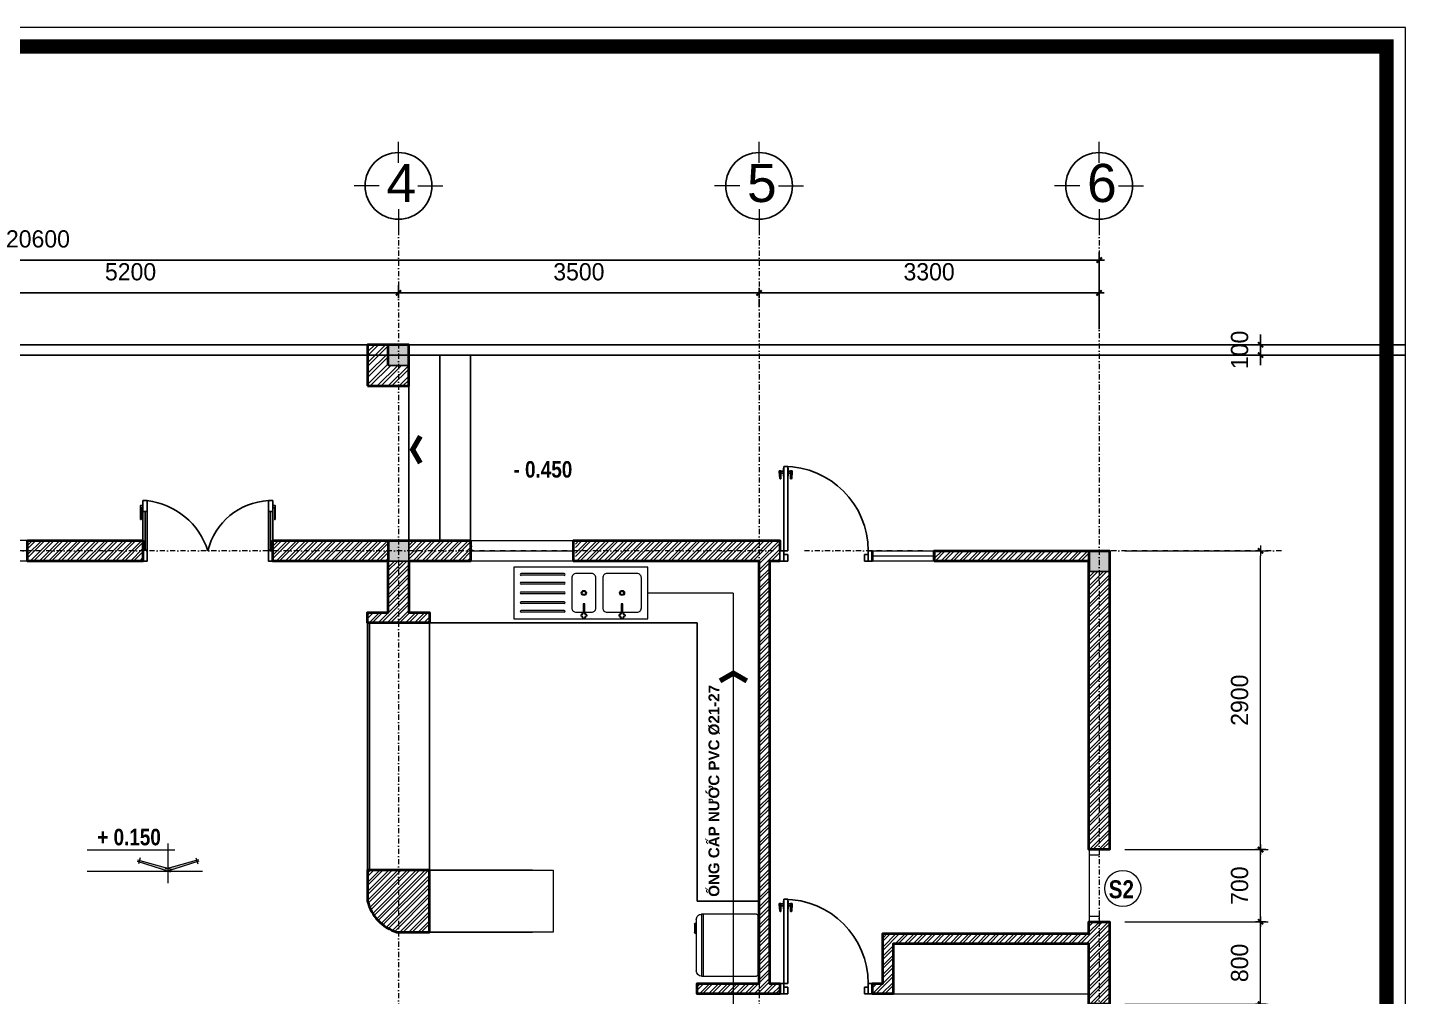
# Model space of a CAD drawing. Header units: millimetres. Extents: x 615730 to 2792744, y 139412 to 597571.
# Drawn here: x 701546 to 714919, y 271763 to 281166 of the extents above; entities that cross this region are included whole.
import ezdxf
from ezdxf.enums import TextEntityAlignment as Align

# ---------------------------------------------------------------- set-up
doc = ezdxf.new("R2010")
doc.units = ezdxf.units.MM
doc.header["$MEASUREMENT"] = 0
doc.header["$PDMODE"] = 34
for name, pattern in [('DASHDOT', [1, 0.5, -0.25, 0, -0.25]), ('DASHED2', [0.375, 0.25, -0.125]), ('HIDDEN2', [0.1875, 0.125, -0.0625])]:
    doc.linetypes.add(name, pattern=pattern)
doc.layers.get('0').update_dxf_attribs({"lineweight": 5})
for name, color, linetype, lineweight in [('0.1(9)', 9, 'Continuous', 13), ('AN_0.20', 2, 'Continuous', 20), ('AN_CUA', 51, 'Continuous', 15), ('Block', 46, 'Continuous', 9), ('CAT', 11, 'Continuous', 40), ('HATCH', 42, 'Continuous', 5), ('net dut', 6, 'DASHDOT', 40), ('NETNGOAITUONG', 1, 'Continuous', 40), ('NTHAY1', 61, 'Continuous', 25), ('thay', 7, 'Continuous', 15), ('TIM TRUC', 149, 'DASHDOT', 9), ('VATDUNG', 33, 'Continuous', 13), ('VLIEU', 250, 'Continuous', 9)]:
    doc.layers.add(name, color=color, linetype=linetype, lineweight=lineweight)
for name, color, linetype in [('AN_TEXT', 254, 'Continuous'), ('CUA', 132, 'Continuous'), ('DOORS', 1, 'Continuous'), ('H', 252, 'Continuous'), ('NET MANH', 252, 'Continuous'), ('netthay', 3, 'Continuous'), ('SWING', 7, 'Continuous'), ('TEXT', 2, 'Continuous'), ('VL', 155, 'Continuous')]:
    doc.layers.add(name, color=color, linetype=linetype)
doc.styles.add('DDCo-B-Helve-condense', font='')
doc.styles.add('H280', font='', dxfattribs={"height": 200})
doc.styles.add('KT OZON', font='', dxfattribs={"height": 200})
doc.styles.get("Standard").update_dxf_attribs({"font": ''})
doc.styles.add('VNI-AVO', font='vni-roms.shx')
doc.styles.get('DDCo-B-Helve-condense').set_extended_font_data('VNI-Helve-Condense', bold=True)
doc.styles.get('H280').set_extended_font_data('VNI-Avo')
doc.styles.get('KT OZON').set_extended_font_data('VNI-Helve')
doc.styles.get('Standard').set_extended_font_data('VNI-Avo')
doc.dimstyles.new('1-50b', dxfattribs={"dimtxt": 167, "dimasz": 50, "dimexe": 75, "dimexo": 150, "dimgap": 120, "dimtad": 1, "dimdec": 0, "dimzin": 12, "dimtxsty": 'VNI-AVO', "dimblk": ']', "dimcen": 0, "dimdle": 50, "dimclrd": 252, "dimclre": 252, "dimclrt": 2, "dimadec": 0, "dimazin": 0, "dimtfac": 1, "dimtdec": 0, "dimtix": 1, "dimtmove": 2, "dimatfit": 0, "dimldrblk": 'OPEN90', "dimfxl": 1, "dimlwd": -1, "dimlwe": -1, "dimarcsym": 0})
pattern_1 = [(45, (27371.52, -23123.69), (-44.194174, 44.194174), []), (45, (27371.52, -23092.44), (-44.194174, 44.194174), [])]

# ---------------------------------------------------------------- blocks, each defined once
blk = doc.blocks.new('CAO DO')
h = blk.add_hatch(color=256)
h.paths.add_polyline_path([(-240238, 272731), (-240242, 272718), (-239988, 272635), (-239988, 272661)])
h.paths.add_polyline_path([(-239733, 272718), (-239737, 272731), (-239988, 272661), (-239988, 272635)])
for p, q in [((-240046, 272819), (-239278, 272819)), ((-239988, 272531), (-239988, 272878)), ((-240258, 272723), (-239966, 272628)), ((-240255, 272736), (-239962, 272654)), ((-240232, 272753), (-240247, 272701)), ((-239720, 272736), (-240013, 272654)), ((-239717, 272723), (-240009, 272628)), ((-239743, 272753), (-239728, 272701)), ((-240288, 272631), (-239278, 272631)), ((-239988, 272604), (-239988, 272668))]:
    blk.add_line(p, q)
blk = doc.blocks.new('08PDRR02')
at = {"color": 0, "linetype": 'ByBlock'}
for p, q in [((1, 0), (0, 0)), ((0, 0), (0, -1)), ((1, -1), (1, 0)), ((0, -1), (1, -1))]:
    blk.add_line(p, q, dxfattribs=at)
blk = doc.blocks.new('08PDNB02')
at = {"color": 0, "linetype": 'ByBlock'}
for p, q in [((0, -1.62), (0, 1.62)), ((0, 1.62), (0.25, 1.62)), ((0.25, -1.62), (0.25, 1.62)), ((0.25, 0.38), (1.25, 0.38)), ((1.25, -0.55), (1.25, 2.75)), ((1.25, 2.75), (1.54, 2.75)), ((1.54, 2.75), (1.69, 2.59)), ((1.69, 2.59), (1.95, -0.13)), ((0.25, -1.62), (0, -1.62)), ((1.25, -0.38), (0.25, -0.38)), ((1.95, -0.55), (1.25, -0.55)), ((1.95, -0.13), (1.95, -0.55))]:
    blk.add_line(p, q, dxfattribs=at)
blk = doc.blocks.new('*U45')
at = {"layer": 'DOORS', "color": 0, "linetype": 'Continuous', "ltscale": 200}
for p, q in [((0, 15), (0, 55)), ((900, 15), (900, 55)), ((0, -25), (0, -55)), ((900, -25), (900, -55))]:
    blk.add_line(p, q, dxfattribs=at)
at = {"layer": 'SWING', "color": 1, "linetype": 'Continuous', "ltscale": 200}
blk.add_arc((0, 55), 900, 0, 90, dxfattribs=at)
at = {"layer": 'DOORS', "color": 8, "linetype": 'Continuous', "ltscale": 200, "xscale": 25.4, "yscale": 25.4, "zscale": 25.4, "rotation": 180}
blk.add_blockref('08PDNB02', (0, 895), dxfattribs=at)
at = {"layer": 'DOORS', "color": 0, "linetype": 'Continuous', "ltscale": 200, "xscale": 900, "yscale": 39.99999999999999, "rotation": 90}
blk.add_blockref('08PDRR02', (0, 55), dxfattribs=at)
at = {"layer": 'DOORS', "color": 8, "linetype": 'Continuous', "ltscale": 200, "xscale": 25.4, "yscale": -25.4, "zscale": 25.4}
blk.add_blockref('08PDNB02', (40, 895), dxfattribs=at)
at = {"layer": 'DOORS', "color": 0, "linetype": 'Continuous', "ltscale": 200, "xscale": 45, "yscale": 110}
for p in [(-45, 55), (900, 55)]:
    blk.add_blockref('08PDRR02', p, dxfattribs=at)
at = {"layer": 'DOORS', "color": 1, "linetype": 'Continuous', "ltscale": 200, "xscale": 39.99999999999999, "yscale": 69.99999999999999}
for p in [(0, 15), (860, 15)]:
    blk.add_blockref('08PDRR02', p, dxfattribs=at)
blk = doc.blocks.new('TRUC 1')
at = {"ltscale": 50}
blk.add_circle((0, -9525), 8572, dxfattribs=at)
at = {"layer": '0.1(9)', "ltscale": 50}
for p, q in [((0, -3572), (0, 1782)), ((-4942, -9525), (-11427, -9525)), ((4942, -9525), (11427, -9525)), ((0, -15478), (0, -20832))]:
    blk.add_line(p, q, dxfattribs=at)
at = {"layer": 'TEXT', "ltscale": 50, "style": 'H280'}
blk.add_attdef('1', text='', height=10478, dxfattribs=at).set_placement((-214, -4892), align=Align.CENTER)
blk = doc.blocks.new(']')
for p, q in [((1, 0), (-1, 0)), ((0, 1), (0, -1))]:
    blk.add_line(p, q)
at = {"color": 9, "const_width": 0.4}
blk.add_lwpolyline([(-0.51, -0.51), (0.51, 0.51)], dxfattribs=at)
blk = doc.blocks.new('*D1436')
at = {"layer": 'DEFPOINTS', "color": 0, "ltscale": 10, "transparency": 16777216}
for p in [(699946, 278591), (705147, 278591), (705147, 278442)]:
    blk.add_point(p, dxfattribs=at)
at = {"layer": 'VL', "color": 252, "ltscale": 10, "transparency": 16777216}
for p, q in [((699946, 278741), (699946, 278666)), ((699996, 278591), (705097, 278591)), ((705147, 278592), (705147, 278666))]:
    blk.add_line(p, q, dxfattribs=at)
at = {"layer": 'VL', "color": 252, "ltscale": 10, "transparency": 16777216, "xscale": 50, "yscale": 50, "zscale": 50, "rotation": 180}
blk.add_blockref(']', (699946, 278591), dxfattribs=at)
at = {"layer": 'VL', "color": 252, "ltscale": 10, "transparency": 16777216, "xscale": 50, "yscale": 50, "zscale": 50}
blk.add_blockref(']', (705147, 278591), dxfattribs=at)
at = {"layer": 'VL', "color": 2, "ltscale": 10, "transparency": 16777216, "insert": (702546, 278795), "char_height": 167, "attachment_point": 5, "style": 'VNI-AVO'}
blk.add_mtext('5200', dxfattribs=at)
blk = doc.blocks.new('_Open90')
at = {"color": 0, "linetype": 'ByBlock', "lineweight": -2}
for p, q in [((0, 0), (-1, 0)), ((-0.5, 0.5), (0, 0)), ((0, 0), (-0.5, -0.5))]:
    blk.add_line(p, q, dxfattribs=at)
blk = doc.blocks.new('*D1437')
at = {"layer": 'DEFPOINTS', "color": 0, "ltscale": 10, "transparency": 16777216}
for p in [(708646, 278604), (708646, 278591), (705147, 278442)]:
    blk.add_point(p, dxfattribs=at)
at = {"layer": 'VL', "color": 252, "ltscale": 10, "transparency": 16777216}
for p, q in [((705147, 278592), (705147, 278666)), ((705197, 278591), (708596, 278591)), ((708646, 278454), (708646, 278516))]:
    blk.add_line(p, q, dxfattribs=at)
at = {"layer": 'VL', "color": 252, "ltscale": 10, "transparency": 16777216, "xscale": 50, "yscale": 50, "zscale": 50, "rotation": 180}
blk.add_blockref(']', (705147, 278591), dxfattribs=at)
at = {"layer": 'VL', "color": 252, "ltscale": 10, "transparency": 16777216, "xscale": 50, "yscale": 50, "zscale": 50}
blk.add_blockref(']', (708646, 278591), dxfattribs=at)
at = {"layer": 'VL', "color": 2, "ltscale": 10, "transparency": 16777216, "insert": (706897, 278795), "char_height": 167, "attachment_point": 5, "style": 'VNI-AVO'}
blk.add_mtext('3500', dxfattribs=at)
blk = doc.blocks.new('*D1438')
at = {"layer": 'DEFPOINTS', "color": 0, "ltscale": 10, "transparency": 16777216}
for p in [(708646, 278604), (711946, 278591), (711946, 278442)]:
    blk.add_point(p, dxfattribs=at)
at = {"layer": 'VL', "color": 252, "ltscale": 10, "transparency": 16777216}
for p, q in [((708696, 278591), (711896, 278591)), ((711946, 278592), (711946, 278666)), ((708646, 278454), (708646, 278516))]:
    blk.add_line(p, q, dxfattribs=at)
at = {"layer": 'VL', "color": 252, "ltscale": 10, "transparency": 16777216, "xscale": 50, "yscale": 50, "zscale": 50, "rotation": 180}
blk.add_blockref(']', (708646, 278591), dxfattribs=at)
at = {"layer": 'VL', "color": 252, "ltscale": 10, "transparency": 16777216, "xscale": 50, "yscale": 50, "zscale": 50}
blk.add_blockref(']', (711946, 278591), dxfattribs=at)
at = {"layer": 'VL', "color": 2, "ltscale": 10, "transparency": 16777216, "insert": (710296, 278795), "char_height": 167, "attachment_point": 5, "style": 'VNI-AVO'}
blk.add_mtext('3300', dxfattribs=at)
blk = doc.blocks.new('*D1440')
at = {"layer": 'DEFPOINTS', "color": 0, "ltscale": 10, "transparency": 16777216}
for p in [(711947, 278910), (691347, 278088), (711947, 278088)]:
    blk.add_point(p, dxfattribs=at)
at = {"layer": 'VL', "color": 252, "ltscale": 10, "transparency": 16777216}
for p, q in [((691347, 278238), (691347, 278985)), ((711947, 278238), (711947, 278985)), ((691397, 278910), (711897, 278910))]:
    blk.add_line(p, q, dxfattribs=at)
at = {"layer": 'VL', "color": 252, "ltscale": 10, "transparency": 16777216, "xscale": 50, "yscale": 50, "zscale": 50, "rotation": 180}
blk.add_blockref(']', (691347, 278910), dxfattribs=at)
at = {"layer": 'VL', "color": 252, "ltscale": 10, "transparency": 16777216, "xscale": 50, "yscale": 50, "zscale": 50}
blk.add_blockref(']', (711947, 278910), dxfattribs=at)
at = {"layer": 'VL', "color": 2, "ltscale": 10, "transparency": 16777216, "insert": (701647, 279114), "char_height": 167, "attachment_point": 5, "style": 'VNI-AVO'}
blk.add_mtext('20600', dxfattribs=at)
blk = doc.blocks.new('*D1446')
at = {"layer": 'DEFPOINTS', "color": 0, "ltscale": 10, "transparency": 16777216}
for p in [(712970, 278088), (713513, 278088), (712970, 277988)]:
    blk.add_point(p, dxfattribs=at)
at = {"layer": 'VL', "color": 252, "ltscale": 10, "transparency": 16777216}
for p, q in [((713513, 278138), (713513, 278188)), ((713120, 278088), (713588, 278088)), ((713513, 277988), (713513, 278088)), ((713120, 277988), (713588, 277988)), ((713513, 277938), (713513, 277888))]:
    blk.add_line(p, q, dxfattribs=at)
at = {"layer": 'VL', "color": 252, "ltscale": 10, "transparency": 16777216, "xscale": 50, "yscale": 50, "zscale": 50}
for p, rotation in [((713513, 278088), 270), ((713513, 277988), 90)]:
    blk.add_blockref(']', p, dxfattribs=dict(at, rotation=rotation))
at = {"layer": 'VL', "color": 2, "ltscale": 10, "transparency": 16777216, "insert": (713310, 278038), "char_height": 167, "attachment_point": 5, "rotation": 90, "style": 'VNI-AVO'}
blk.add_mtext('100', dxfattribs=at)
blk = doc.blocks.new('TULANH')
at = {"layer": 'Block', "extrusion": (0, 0, -1)}
for p, q in [((235, 0), (-235, 0)), ((-235, -15), (-235, 0)), ((235, -15), (235, 0)), ((-300, -550), (300, -550)), ((-300, -565), (300, -565)), ((-214, -620), (-214, -622)), ((-115, -620), (-214, -620)), ((-204, -632), (-125, -632)), ((-115, -622), (-115, -620))]:
    blk.add_line(p, q, dxfattribs=at)
at = {"layer": 'Block', "color": 1, "extrusion": (0, 0, -1)}
for p, q in [((-300, -30), (-300, -565)), ((285, -15), (-285, -15)), ((300, -565), (300, -30)), ((-250, -615), (250, -615))]:
    blk.add_line(p, q, dxfattribs=at)
for centre, radius, start, end in [((285, -30), 15, 0, 90), ((-285, -30), 15, 90, 180), ((250, -565), 50, 270, 0), ((-250, -565), 50, 180, 270)]:
    blk.add_arc(centre, radius, start, end, dxfattribs=at)
at = {"layer": 'Block', "extrusion": (0, 0, -1)}
for centre, start, end in [((204, -622), 270, 0), ((125, -622), 180, 270)]:
    blk.add_arc(centre, 10, start, end, dxfattribs=at)
blk = doc.blocks.new('*D1421')
at = {"layer": 'DEFPOINTS', "color": 0, "ltscale": 10, "transparency": 16777216}
for p in [(712046, 272488), (713513, 272488), (712046, 271688)]:
    blk.add_point(p, dxfattribs=at)
at = {"layer": 'VLIEU', "color": 252, "ltscale": 10, "transparency": 16777216}
for p, q in [((712196, 272488), (713588, 272488)), ((713513, 271738), (713513, 272438)), ((712196, 271688), (713588, 271688))]:
    blk.add_line(p, q, dxfattribs=at)
at = {"layer": 'VLIEU', "color": 252, "ltscale": 10, "transparency": 16777216, "xscale": 50, "yscale": 50, "zscale": 50}
for p, rotation in [((713513, 272488), 90), ((713513, 271688), 270)]:
    blk.add_blockref(']', p, dxfattribs=dict(at, rotation=rotation))
at = {"layer": 'VLIEU', "color": 2, "ltscale": 10, "transparency": 16777216, "insert": (713310, 272088), "char_height": 167, "attachment_point": 5, "rotation": 90, "style": 'VNI-AVO'}
blk.add_mtext('800', dxfattribs=at)
blk = doc.blocks.new('*D1422')
at = {"layer": 'DEFPOINTS', "color": 0, "ltscale": 10, "transparency": 16777216}
for p in [(712046, 273188), (713513, 273188), (712046, 272488)]:
    blk.add_point(p, dxfattribs=at)
at = {"layer": 'VLIEU', "color": 252, "ltscale": 10, "transparency": 16777216}
for p, q in [((712196, 273188), (713588, 273188)), ((713513, 272538), (713513, 273138)), ((712196, 272488), (713588, 272488))]:
    blk.add_line(p, q, dxfattribs=at)
at = {"layer": 'VLIEU', "color": 252, "ltscale": 10, "transparency": 16777216, "xscale": 50, "yscale": 50, "zscale": 50}
for p, rotation in [((713513, 273188), 90), ((713513, 272488), 270)]:
    blk.add_blockref(']', p, dxfattribs=dict(at, rotation=rotation))
at = {"layer": 'VLIEU', "color": 2, "ltscale": 10, "transparency": 16777216, "insert": (713310, 272838), "char_height": 167, "attachment_point": 5, "rotation": 90, "style": 'VNI-AVO'}
blk.add_mtext('700', dxfattribs=at)
blk = doc.blocks.new('*D1423')
at = {"layer": 'DEFPOINTS', "color": 0, "ltscale": 10, "transparency": 16777216}
for p in [(712046, 276088), (713513, 276088), (712046, 273188)]:
    blk.add_point(p, dxfattribs=at)
at = {"layer": 'VLIEU', "color": 252, "ltscale": 10, "transparency": 16777216}
for p, q in [((712196, 276088), (713588, 276088)), ((713513, 273238), (713513, 276038)), ((712196, 273188), (713588, 273188))]:
    blk.add_line(p, q, dxfattribs=at)
at = {"layer": 'VLIEU', "color": 252, "ltscale": 10, "transparency": 16777216, "xscale": 50, "yscale": 50, "zscale": 50}
for p, rotation in [((713513, 276088), 90), ((713513, 273188), 270)]:
    blk.add_blockref(']', p, dxfattribs=dict(at, rotation=rotation))
at = {"layer": 'VLIEU', "color": 2, "ltscale": 10, "transparency": 16777216, "insert": (713310, 274638), "char_height": 167, "attachment_point": 5, "rotation": 90, "style": 'VNI-AVO'}
blk.add_mtext('2900', dxfattribs=at)
blk = doc.blocks.new('RC1')
at = {"layer": 'VATDUNG'}
for p, q in [((220, -25), (227, -25)), ((220, -38), (220, -25)), ((220, -38), (227, -38)), ((244, -9), (244, -2)), ((256, -2), (244, -2)), ((244, -62), (244, -55)), ((256, -62), (244, -62)), ((256, -9), (256, -2)), ((256, -62), (256, -55)), ((273, -25), (280, -25)), ((273, -38), (280, -38)), ((280, -38), (280, -25)), ((591, -38), (591, -25)), ((591, -25), (598, -25)), ((591, -38), (598, -38)), ((627, -2), (614, -2)), ((614, -9), (614, -2)), ((614, -62), (614, -55)), ((627, -62), (614, -62)), ((627, -9), (627, -2)), ((627, -62), (627, -55)), ((644, -25), (651, -25)), ((644, -38), (651, -38)), ((651, -38), (651, -25)), ((812, -62), (1229, -62)), ((812, -79), (1229, -79)), ((812, -148), (1229, -148)), ((812, -165), (1229, -165)), ((812, -242), (1229, -242)), ((812, -258), (1229, -258)), ((812, -335), (1229, -335)), ((812, -352), (1229, -352)), ((812, -421), (1229, -421)), ((812, -438), (1229, -438))]:
    blk.add_line(p, q, dxfattribs=at)
for points in [[(1300, -500), (1300, 0), (0, 0), (0, -500)], [(258, -144), (258, -136), (242, -136), (242, -144)], [(629, -144), (629, -136), (612, -136), (612, -144)]]:
    blk.add_lwpolyline(points, close=True, dxfattribs=at)
for points in [[(242, -62), (104, -62, 0.414214), (63, -104), (63, -396, 0.414214), (104, -438), (396, -438, 0.414214), (438, -396)], [(244, -11), (238, -11, 0.414214), (229, -19), (229, -25, 0.414214)], [(229, -38), (229, -44, 0.414214), (238, -53), (244, -53, 0.414214)], [(271, -25), (271, -19, 0.414214), (262, -11), (256, -11, 0.414214)], [(256, -53), (262, -53, 0.414214), (271, -44)], [(438, -396), (438, -104, 0.414214), (396, -62), (258, -62, 0.414214)], [(271, -44), (271, -38, 0.414214)], [(612, -62), (546, -62, 0.414214), (504, -104), (504, -396, 0.414214), (546, -438), (695, -438, 0.414214), (737, -396)], [(614, -11), (608, -11, 0.414214), (600, -19), (600, -25, 32.846782)], [(600, -38), (600, -44, 0.414214), (608, -53), (614, -53, 26.858874)], [(641, -25), (641, -19, 0.414214), (633, -11), (627, -11, 36.470844)], [(627, -53), (633, -53, 0.414214), (641, -44)], [(737, -396), (737, -104, 0.414214), (695, -62), (629, -62, 0.019522)], [(641, -44), (641, -38, 0.414009)]]:
    blk.add_lwpolyline(points, format="xyb", dxfattribs=at)
for points in [[(244, -53), (242, -53), (242, -136), (258, -136)], [(258, -136), (258, -53), (256, -53)], [(614, -53), (612, -53), (612, -136), (629, -136)], [(629, -136), (629, -53), (627, -53)]]:
    blk.add_lwpolyline(points, dxfattribs=at)
for centre, radius in [((250, -250), 25), ((250, -250), 16.7), ((621, -250), 25), ((621, -250), 16.7)]:
    blk.add_circle(centre, radius, dxfattribs=at)
for centre, radius, start, end in [((227, -9), 16.7, 270, 0), ((227, -55), 16.7, 0, 90), ((273, -9), 16.7, 180, 270), ((273, -55), 16.7, 90, 180), ((598, -9), 16.7, 270, 0), ((598, -55), 16.7, 0, 90), ((644, -9), 16.7, 180, 270), ((644, -55), 16.7, 90, 180), ((812, -71), 8.33, 90, 270), ((1229, -71), 8.33, 270, 90), ((812, -156), 8.33, 90, 270), ((812, -250), 8.33, 90, 270), ((1229, -156), 8.33, 270, 90), ((1229, -250), 8.33, 270, 90), ((812, -344), 8.33, 90, 270), ((1229, -344), 8.33, 270, 90), ((812, -429), 8.33, 90, 270), ((1229, -429), 8.33, 270, 90)]:
    blk.add_arc(centre, radius, start, end, dxfattribs=at)

msp = doc.modelspace()

# ---------------------------------------------------------------- hatches: boundary and pattern name
at = {"layer": 'VLIEU', "ltscale": 10}
h = msp.add_hatch(dxfattribs=at)
h.set_pattern_fill('STEEL', color=256, scale=600, style=0)
h.set_pattern_definition([(45, (115469.725, 22818.85), (-53.033009, 53.033009), []), (45, (115469.725, 22856.35), (-53.033009, 53.033009), [])])
h.paths.add_polyline_path([(705246.6, 277887.9), (705246.6, 277687.9), (704846.6, 277687.9), (704846.6, 278087.9), (705046.6, 278087.9), (705046.6, 277887.9)])
h = msp.add_hatch(dxfattribs=at)
h.set_pattern_fill('STEEL', color=256, scale=500, style=0)
h.set_pattern_definition(pattern_1)
h.paths.add_polyline_path([(705046.5, 276187.6), (703926.4, 276187.7), (703926.4, 276087.6), (705046.5, 276087.6)])
h.paths.add_polyline_path([(705046.5, 276087.6), (703926.4, 276087.6), (703926.4, 275987.7), (705046.5, 275987.7)])
h.paths.add_polyline_path([(705146.6, 275987.7), (705046.5, 275987.7), (705046.5, 275487.7), (704846.5, 275487.7), (704846.5, 275387.7), (705146.6, 275387.7)])
h.paths.add_polyline_path([(705246.5, 275987.7), (705146.6, 275987.7), (705146.6, 275387.7), (705446.5, 275387.7), (705446.5, 275487.7), (705246.5, 275487.7)])
h.paths.add_polyline_path([(704890, 276897.6), (705402.9, 276897.6), (705402.9, 276647.1), (704890, 276647.1)], flags=9)
h.paths.add_polyline_path([(705140.1, 276563.1), (705653, 276563.1), (705653, 276312.6), (705140.1, 276312.6)], flags=9)
h.paths.add_polyline_path([(705440.1, 276897.6), (705953.1, 276897.6), (705953.1, 276647.1), (705440.1, 276647.1)], flags=9)
h = msp.add_hatch(dxfattribs=at)
h.set_pattern_fill('STEEL', color=256, scale=500, style=0)
h.set_pattern_definition(pattern_1)
h.paths.add_polyline_path([(699846.1, 276187.6), (699446.1, 276187.6), (699446.1, 275987.7), (699846.1, 275987.7)])
h.paths.add_polyline_path([(700046.1, 275987.7), (700046.1, 276187.6), (699846.1, 276187.6), (699846.1, 275987.7), (699846.1, 275187.9), (700046.1, 275187.9)])
h.paths.add_polyline_path([(700546.7, 276187.6), (700046.1, 276187.6), (700046.1, 275987.7), (700546.7, 275987.7)])
h.paths.add_polyline_path([(702666.4, 276187.7), (701546.4, 276187.7), (701546.4, 275987.7), (702666.4, 275987.7), (702666.4, 276093.3)])
h.paths.add_polyline_path([(699846.1, 274987.9), (700046.1, 274987.9), (699846.1, 274987.9), (699846.1, 274987.9), (699846.1, 274987.9), (699846.1, 274987.9)])
h = msp.add_hatch(dxfattribs=at)
h.set_pattern_fill('STEEL', color=256, scale=500, style=0)
h.set_pattern_definition([(45, (27371.52, -23023.716), (-44.194174, 44.194174), []), (45, (27371.52, -22992.466), (-44.194174, 44.194174), [])])
h.paths.add_polyline_path([(705863, 276187.6), (705246.5, 276187.6), (705246.5, 276087.6), (705863, 276087.6)])
h = msp.add_hatch(dxfattribs=at)
h.set_pattern_fill('STEEL', color=256, scale=500, style=0)
h.set_pattern_definition(pattern_1)
h.paths.add_polyline_path([(708646.4, 275987.7), (708646.4, 276087.6), (706863, 276087.6), (706863, 275987.6)])
h.paths.add_polyline_path([(706863, 276187.6), (706863, 276087.6), (708646.4, 276087.6), (708646.4, 276187.7)])
h = msp.add_hatch(dxfattribs=at)
h.set_pattern_fill('STEEL', color=256, scale=500, style=0)
h.set_pattern_definition(pattern_1)
h.paths.add_polyline_path([(708746.4, 275987.6), (708846.4, 275987.6), (708846.4, 276087.6), (708846.4, 276187.7), (708646.4, 276187.7), (708646.4, 275987.7), (708646.4, 275987.7), (708646.4, 271887.9), (708646.4, 271787.9), (708846.4, 271787.9), (708846.4, 271887.9), (708746.4, 271887.9)])
h = msp.add_hatch(dxfattribs=at)
h.set_pattern_fill('STEEL', color=256, scale=500, style=0)
h.set_pattern_definition(pattern_1)
h.paths.add_polyline_path([(705846, 275987.6), (705846, 276087.6), (705246.5, 276087.6), (705246.5, 275987.7)])
h = msp.add_hatch(dxfattribs=at)
h.set_pattern_fill('STEEL', color=256, scale=500, style=0)
h.set_pattern_definition(pattern_1)
h.paths.add_polyline_path([(711846.4, 276087.6), (710346.4, 276087.6), (710346.4, 275987.6), (711846.4, 275987.6)])
h = msp.add_hatch(dxfattribs=at)
h.set_pattern_fill('STEEL', color=256, scale=500, style=0)
h.set_pattern_definition(pattern_1)
h.paths.add_polyline_path([(711946.4, 275887.6), (711846.4, 275887.6), (711846.4, 273187.9), (711946.4, 273187.9)])
h.paths.add_polyline_path([(712046.4, 275887.6), (711946.4, 275887.6), (711946.4, 273187.9), (711948.3, 273187.9), (711948.3, 273187.9), (712046.4, 273187.9)])
h = msp.add_hatch(dxfattribs=at)
h.set_pattern_fill('STEEL', color=256, scale=500, style=0)
h.set_pattern_definition([(45, (0, -23123.69), (-44.194174, 44.194174), []), (45, (0, -23092.44), (-44.194174, 44.194174), [])])
edge = h.paths.add_edge_path()
edge.add_line((705446.5, 272987.5), (704846.5, 272987.5))
edge.add_line((704846.5, 272987.5), (704846.5, 272687.4))
edge.add_arc((705253.6, 272788.1), 419.4, 193.8928, 252.83207)
edge.add_line((705129.8, 272387.4), (705446.5, 272387.4))
edge.add_line((705446.5, 272387.4), (705446.5, 272987.5))
h = msp.add_hatch(dxfattribs=at)
h.set_pattern_fill('STEEL', color=256, scale=500, style=0)
h.set_pattern_definition(pattern_1)
h.paths.add_polyline_path([(712046.4, 272487.9), (711846.4, 272487.9), (711846.4, 272372.2), (709846, 272372.2), (709846, 271887.9), (709746.4, 271887.9), (709746.4, 271787.9), (709946, 271787.9), (709946, 272272.2), (711846.4, 272272.2), (711846.4, 271606.5), (711946.4, 271606.5), (712046.4, 271606.5), (712046.4, 272272.2)])
h = msp.add_hatch(dxfattribs=at)
h.set_pattern_fill('STEEL', color=256, scale=500, style=0)
h.set_pattern_definition(pattern_1)
h.paths.add_polyline_path([(708646.4, 271787.9), (708646.4, 271887.9), (708046.4, 271887.9), (708046.4, 271787.9)])

# ---------------------------------------------------------------- linework, layer by layer
at = {"layer": 'AN_0.20', "color": 3}
msp.add_circle((712175.1, 272810.3), 175, dxfattribs=at)
at = {"layer": 'AN_CUA'}
for p, q in [((711848.3, 273137.9), (711848.3, 272537.9)), ((711849.3, 273137.9), (711849.3, 272537.9))]:
    msp.add_line(p, q, dxfattribs=at)
at = {"layer": 'AN_CUA', "color": 3}
for points in [[(711948.3, 273187.9), (711848.3, 273187.9), (711848.3, 273137.9), (711948.3, 273137.9)], [(711948.3, 272537.9), (711848.3, 272537.9), (711848.3, 272487.9), (711948.3, 272487.9)]]:
    msp.add_lwpolyline(points, close=True, dxfattribs=at)
at = {"layer": 'CAT'}
msp.add_line((710346.4, 276087.6), (710346.4, 275987.6), dxfattribs=at)
at = {"layer": 'CUA'}
for p, q in [((702687.6, 276093.3), (702687.6, 276468.8)), ((703905.3, 276093.3), (703905.3, 276468.8))]:
    msp.add_line(p, q, dxfattribs=at)
for points in [[(702666.4, 276468.8), (702708.7, 276468.8), (702708.7, 276574.5), (702666.4, 276574.5), (702666.4, 276468.8)], [(703926.4, 276468.8), (703884.2, 276468.8), (703884.2, 276574.5), (703926.4, 276574.5), (703926.4, 276468.8)], [(702666.4, 276528.4), (702643.6, 276528.4), (702643.6, 276391.2)], [(702666.4, 276505.5), (702648.2, 276505.5), (702648.2, 276391.2), (702643.6, 276391.2)], [(702666.4, 276482.7), (702666.4, 276079.1)], [(702708.7, 276093.3), (702708.7, 276496.9)], [(703884.2, 276093.3), (703884.2, 276496.9)], [(703926.4, 276528.4), (703949.3, 276528.4), (703949.3, 276391.2)], [(703926.4, 276505.5), (703944.7, 276505.5), (703944.7, 276391.2), (703949.3, 276391.2)], [(703926.4, 276482.7), (703926.4, 276079.1)], [(702708.7, 276093.3), (702666.4, 276093.3), (702666.4, 275987.7), (702708.7, 275987.7), (702708.7, 276093.3)], [(703884.2, 276093.3), (703926.4, 276093.3), (703926.4, 275987.7), (703884.2, 275987.7), (703884.2, 276093.3)]]:
    msp.add_lwpolyline(points, dxfattribs=at)
for centre, radius, start, end in [((702622.3, 275872), 707.8, 17.74142, 82.98888), ((703915.3, 275938.7), 636.6, 92.80469, 166.46504)]:
    msp.add_arc(centre, radius, start, end, dxfattribs=at)
at = {"layer": 'H', "const_width": 138.2}
msp.add_lwpolyline([(687731.9, 261996.9), (714734.7, 261996.9), (714734.7, 280981.9), (687731.9, 280981.9)], close=True, dxfattribs=at)
at = {"layer": 'HATCH'}
for p, q in [((701546.4, 276187.7), (701325.4, 276187.7)), ((701546.4, 276087.7), (701325.4, 276087.7)), ((701546.4, 275987.7), (701325.4, 275987.7)), ((709946, 271787.9), (711846.4, 271787.9))]:
    msp.add_line(p, q, dxfattribs=at)
at = {"layer": 'net dut', "linetype": 'HIDDEN2', "ltscale": 400, "const_width": 12.1, "elevation": 126.9}
for points in [[(708396.6, 275679), (707566.3, 275679)], [(708396.6, 270977.5), (708396.6, 275679), (708396.6, 275679)]]:
    msp.add_lwpolyline(points, dxfattribs=at)
at = {"layer": 'net dut', "color": 9, "linetype": 'DASHED2', "elevation": 126.9}
msp.add_lwpolyline([(708266.7, 274825.3, 50, 50, 0), (708396.6, 274900.3, 50, 50, 0), (708526.5, 274825.3, 50, 50, 0), (708396.6, 274900.3, 0, 0, 0), (708396.6, 274777.9, 0, 0, 0)], format="xyseb", dxfattribs=at)
at = {"layer": 'NET MANH'}
for points in [[(705046.6, 277887.9), (705246.6, 277887.9), (705246.6, 278087.9), (705046.6, 278087.9)], [(705046.5, 276187.7), (705246.5, 276187.7), (705246.5, 275987.7), (705046.5, 275987.7)]]:
    msp.add_lwpolyline(points, close=True, dxfattribs=at)
at = {"layer": 'NET MANH', "elevation": -0.5}
msp.add_lwpolyline([(711846.4, 276087.6), (712046.4, 276087.6), (712046.4, 275887.6), (711846.4, 275887.6)], close=True, dxfattribs=at)
at = {"layer": 'NET MANH'}
for points in [[(705046.6, 278087.9), (705246.6, 278087.9), (705046.6, 277887.9), (705246.6, 277887.9)], [(705046.5, 275987.7), (705246.5, 275987.7), (705046.5, 276187.7), (705246.5, 276187.7)], [(711846.4, 275887.6, -0.5), (712046.4, 275887.6, -0.5), (711846.4, 276087.6, -0.5), (712046.4, 276087.6, -0.5)]]:
    msp.add_solid(points, dxfattribs=at)
at = {"layer": 'NETNGOAITUONG'}
for p, q in [((705046.6, 277887.9), (705046.6, 278087.9)), ((705046.5, 276187.7), (705046.5, 275987.7)), ((711846.4, 276087.6, -0.5), (711846.4, 275887.6, -0.5)), ((708846.4, 271887.9), (708846.4, 271787.9))]:
    msp.add_line(p, q, dxfattribs=at)
at = {"layer": 'NETNGOAITUONG', "elevation": 140}
msp.add_lwpolyline([(704846.6, 277687.9), (705246.6, 277687.9), (705246.6, 278087.9), (704846.6, 278087.9)], close=True, dxfattribs=at)
at = {"layer": 'NETNGOAITUONG'}
msp.add_lwpolyline([(701546.4, 276187.7), (702666.4, 276187.7), (702666.4, 275987.7), (701546.4, 275987.7)], close=True, dxfattribs=at)
for points in [[(705846, 276187.6), (705846, 275987.6), (705246.5, 275987.7), (705246.5, 275487.7), (705446.5, 275487.7), (705446.5, 275387.7), (704846.5, 275387.7), (704846.5, 275487.7), (705046.5, 275487.7), (705046.5, 275987.7), (703926.4, 275987.7), (703926.4, 276187.7), (705846, 276187.6)], [(708846.4, 275987.6), (708746.4, 275987.6), (708746.4, 271887.9), (708846.4, 271887.9), (708846.4, 271787.9), (708046.4, 271787.9), (708046.4, 271887.9), (708646.4, 271887.9), (708646.4, 275987.7), (706846, 275987.6), (706846, 276187.6), (708846.4, 276187.7), (708846.4, 276087.6), (708846.4, 276087.6)], [(709746.4, 276087.6), (709746.4, 276087.6)], [(709746.4, 275987.6), (709746.4, 275987.6), (709746.4, 276087.6)], [(710346.4, 275987.6), (710346.4, 276087.6), (712046.4, 276087.6), (712046.4, 275987.6), (712046.4, 273187.9), (711846.4, 273187.9), (711846.4, 275987.6), (710346.4, 275987.6)], [(712046.4, 272272.2), (712046.4, 271687.5), (711846.4, 271687.5), (711846.4, 272272.2), (709946, 272272.2), (709946, 271787.9), (709746.4, 271787.9), (709746.4, 271887.9), (709846, 271887.9), (709846, 272372.2), (711846.4, 272372.2), (711846.4, 272487.9), (712046.4, 272487.9), (712046.4, 272272.2), (712046.4, 272272.2)]]:
    msp.add_lwpolyline(points, dxfattribs=at)
msp.add_lwpolyline([(705446.5, 272987.5), (704846.5, 272987.5), (704846.5, 272687.4, 0.2629947), (705129.8, 272387.4), (705446.5, 272387.4), (705446.5, 272987.5)], format="xyb", dxfattribs=at)
at = {"layer": 'thay', "linetype": 'Continuous'}
msp.add_lwpolyline([(687547.5, 261812.6), (714919.1, 261812.6), (714919.1, 281166.2), (687547.5, 281166.2)], close=True, dxfattribs=at)
at = {"layer": 'TIM TRUC', "ltscale": 100}
for p, q in [((705146.6, 279202.4), (705146.6, 264691.1)), ((708646.4, 279202.4), (708646.4, 264691.1)), ((711946.4, 279202.4), (711946.4, 264691.1)), ((708785.1, 276087.6), (689372, 276087.6)), ((710236.5, 276087.6), (709066.9, 276087.6, -0.5)), ((713714.9, 276087.6, -0.6), (710346.4, 276087.6, -0.1))]:
    msp.add_line(p, q, dxfattribs=at)
at = {"layer": 'VL', "ltscale": 10}
for p, q in [((714919.1, 278087.9), (687731.9, 278087.9)), ((714919.1, 277987.9), (687731.9, 277987.9)), ((705246.6, 276187.7), (705246.6, 277987.9)), ((705546.6, 276187.7), (705546.6, 277987.9)), ((705846.6, 276187.7), (705846.6, 277987.9)), ((703926.4, 275987.7), (703926.4, 276187.7)), ((704846.5, 275387.7), (704846.5, 272987.5)), ((704866.5, 275387.7), (704866.5, 272987.5)), ((708046.4, 275387.7), (705446.5, 275387.7)), ((705446.5, 272987.5), (705446.5, 275387.7)), ((708046.4, 272687.4), (708046.4, 275387.7)), ((711846.4, 273187.9), (712046.4, 273187.9)), ((705446.5, 272987.5), (706446.2, 272987.5)), ((708046.4, 272687.4), (708646.4, 272687.4)), ((706446.2, 272387.4), (705129.8, 272387.4))]:
    msp.add_line(p, q, dxfattribs=at)
at = {"layer": 'VL', "color": 9, "ltscale": 10}
msp.add_lwpolyline([(705358.5, 276939.7, 50, 50, 0), (705283.5, 277069.6, 50, 50, 0), (705358.5, 277199.5, 50, 50, 0), (705283.5, 277069.6, 0, 0, 0), (705836.7, 277069.6, 0, 0, 0)], format="xyseb", dxfattribs=at)
at = {"layer": 'VLIEU', "ltscale": 10}
for p, q in [((705846.6, 276187.7), (706846, 276187.7)), ((705846.6, 276087.6), (706829.6, 276087.7)), ((709746.4, 276087.6), (709746.4, 275987.6)), ((709746.4, 276037.6), (710346.4, 276037.6)), ((706829.6, 275987.6), (705846.6, 275987.6))]:
    msp.add_line(p, q, dxfattribs=at)
at = {"layer": 'VLIEU', "ltscale": 10, "elevation": 0.5}
msp.add_lwpolyline([(709746.4, 276087.6), (710346.4, 276087.6), (710346.4, 275987.6), (709746.4, 275987.6)], close=True, dxfattribs=at)
at = {"layer": 'VLIEU', "ltscale": 10}
msp.add_lwpolyline([(705446.5, 272987.5), (706646.2, 272987.5), (706646.2, 272387.4), (705446.5, 272387.4), (705446.5, 272987.5)], dxfattribs=at)

# ---------------------------------------------------------------- block references
at = {"xscale": -1.105920000001788, "yscale": 1.105920000001788, "zscale": 1.10592}
msp.add_blockref('CAO DO', (437503.5, -28534.2), dxfattribs=at)
at = {"layer": 'netthay', "lineweight": -2, "ltscale": 10}
ref = msp.add_blockref('TRUC 1', (705146.6, 279269.8), dxfattribs=dict(at, xscale=0.03778148023411632, yscale=0.03778148023411632, zscale=0.03778148023411632, rotation=180))
ref.add_attrib('1', '4', dxfattribs={"layer": 'TEXT', "color": 3, "ltscale": 50, "height": 370.2, "style": 'KT OZON'}).set_placement((705173.2, 279472.7), align=Align.CENTER)
ref = msp.add_blockref('TRUC 1', (708646.4, 279269.8), dxfattribs=dict(at, xscale=0.03778148023411632, yscale=0.03778148023411632, zscale=0.03778148023411632, rotation=180))
ref.add_attrib('1', '5', dxfattribs={"layer": 'TEXT', "color": 3, "ltscale": 50, "height": 370.2, "style": 'KT OZON'}).set_placement((708673.1, 279472.7), align=Align.CENTER)
ref = msp.add_blockref('TRUC 1', (711946.4, 279269.8), dxfattribs=dict(at, xscale=0.03778148023411632, yscale=0.03778148023411632, zscale=0.03778148023411632, rotation=180))
ref.add_attrib('1', '6', dxfattribs={"layer": 'TEXT', "color": 3, "ltscale": 50, "height": 370.2, "style": 'KT OZON'}).set_placement((711973.1, 279472.7), align=Align.CENTER)
at = {"layer": 'NTHAY1', "xscale": 0.9090857494156808, "yscale": 0.9090857494156808, "zscale": 0.9090857494156808}
for p in [(708887.3, 276037.6), (708887.3, 271837.9)]:
    msp.add_blockref('*U45', p, dxfattribs=at)
at = {"layer": 'VATDUNG', "xscale": 1.000256475992501, "zscale": 1.000256475992501, "rotation": 180}
msp.add_blockref('RC1', (707566.3, 275429), dxfattribs=at)
at = {"layer": 'VATDUNG', "rotation": 270}
msp.add_blockref('TULANH', (708651.9, 272260.2), dxfattribs=at)

# ---------------------------------------------------------------- texts
at = {"insert": (708155.2, 272729.8, 126.9), "char_height": 77.616, "width": 8881.452, "attachment_point": 1, "rotation": 90}
msp.add_mtext('{\\fArial|b1|i0|c0|p34;\\H1.353x;ỐNG CẤP NƯỚC PVC %%C21-27}', dxfattribs=at)
at = {"layer": 'AN_TEXT', "style": 'DDCo-B-Helve-condense'}
msp.add_text('S2', height=175, dxfattribs=at).set_placement((712161.6, 272715.4), align=Align.CENTER)
at = {"layer": 'NTHAY1', "char_height": 160, "width": 11369.12, "attachment_point": 3}
for s, insert in [('{\\fVNI-Helve-Condense|b1|i0|c0|p2;- 0.450}', (706833.2, 276958.2)), ('{\\fVNI-Helve-Condense|b1|i0|c0|p2;+ 0.150}', (702839.8, 273389.5))]:
    msp.add_mtext(s, dxfattribs=dict(at, insert=insert))

# ---------------------------------------------------------------- dimensions: what is measured, and where the dimension line sits
at = {"layer": 'VL', "ltscale": 10}
for base, p1, p2, picture, middle in [((711947.4, 278910.3), (691347.1, 278087.9), (711947.4, 278087.9), '*D1440', (701647.3, 279113.8)), ((705146.593, 278591.1118), (699946.104, 278591.1118), (705146.593, 278441.7009), '*D1436', (702546.3485, 278794.6118)), ((708646.4, 278591.1), (705146.6, 278441.7), (708646.4, 278603.8), '*D1437', (706896.5, 278794.6)), ((711946.4, 278591.1), (708646.4, 278603.8), (711946.4, 278441.8), '*D1438', (710296.4, 278794.6))]:
    dim = msp.add_linear_dim(base=base, p1=p1, p2=p2, dimstyle='1-50b', override={"dimfxl": 150, "dimarcsym": 1}, dxfattribs=at)
    dim.commit()
    dim.dimension.update_dxf_attribs({"geometry": picture, "text_midpoint": middle})
dim = msp.add_linear_dim(base=(713513, 278087.9), p1=(712969.7, 277987.9), p2=(712969.7, 278087.9), angle=90, dimstyle='1-50b', override={"dimfxl": 150, "dimarcsym": 1}, dxfattribs=at)
dim.commit()
dim.dimension.update_dxf_attribs({"geometry": '*D1446', "text_midpoint": (713309.5, 278037.9)})
at = {"layer": 'VLIEU', "ltscale": 10}
for base, p1, p2, picture, middle in [((713513, 276087.6), (712046.4, 273187.9), (712046.4, 276087.6), '*D1423', (713309.5, 274637.8)), ((713513, 273187.9), (712046.4, 272487.9), (712046.4, 273187.9), '*D1422', (713309.5, 272837.9)), ((713513, 272487.9), (712046.4, 271687.5), (712046.4, 272487.9), '*D1421', (713309.5, 272087.7))]:
    dim = msp.add_linear_dim(base=base, p1=p1, p2=p2, angle=90, dimstyle='1-50b', override={"dimfxl": 2}, dxfattribs=at)
    dim.commit()
    dim.dimension.update_dxf_attribs({"geometry": picture, "text_midpoint": middle})

doc.saveas('drawing.dxf')
